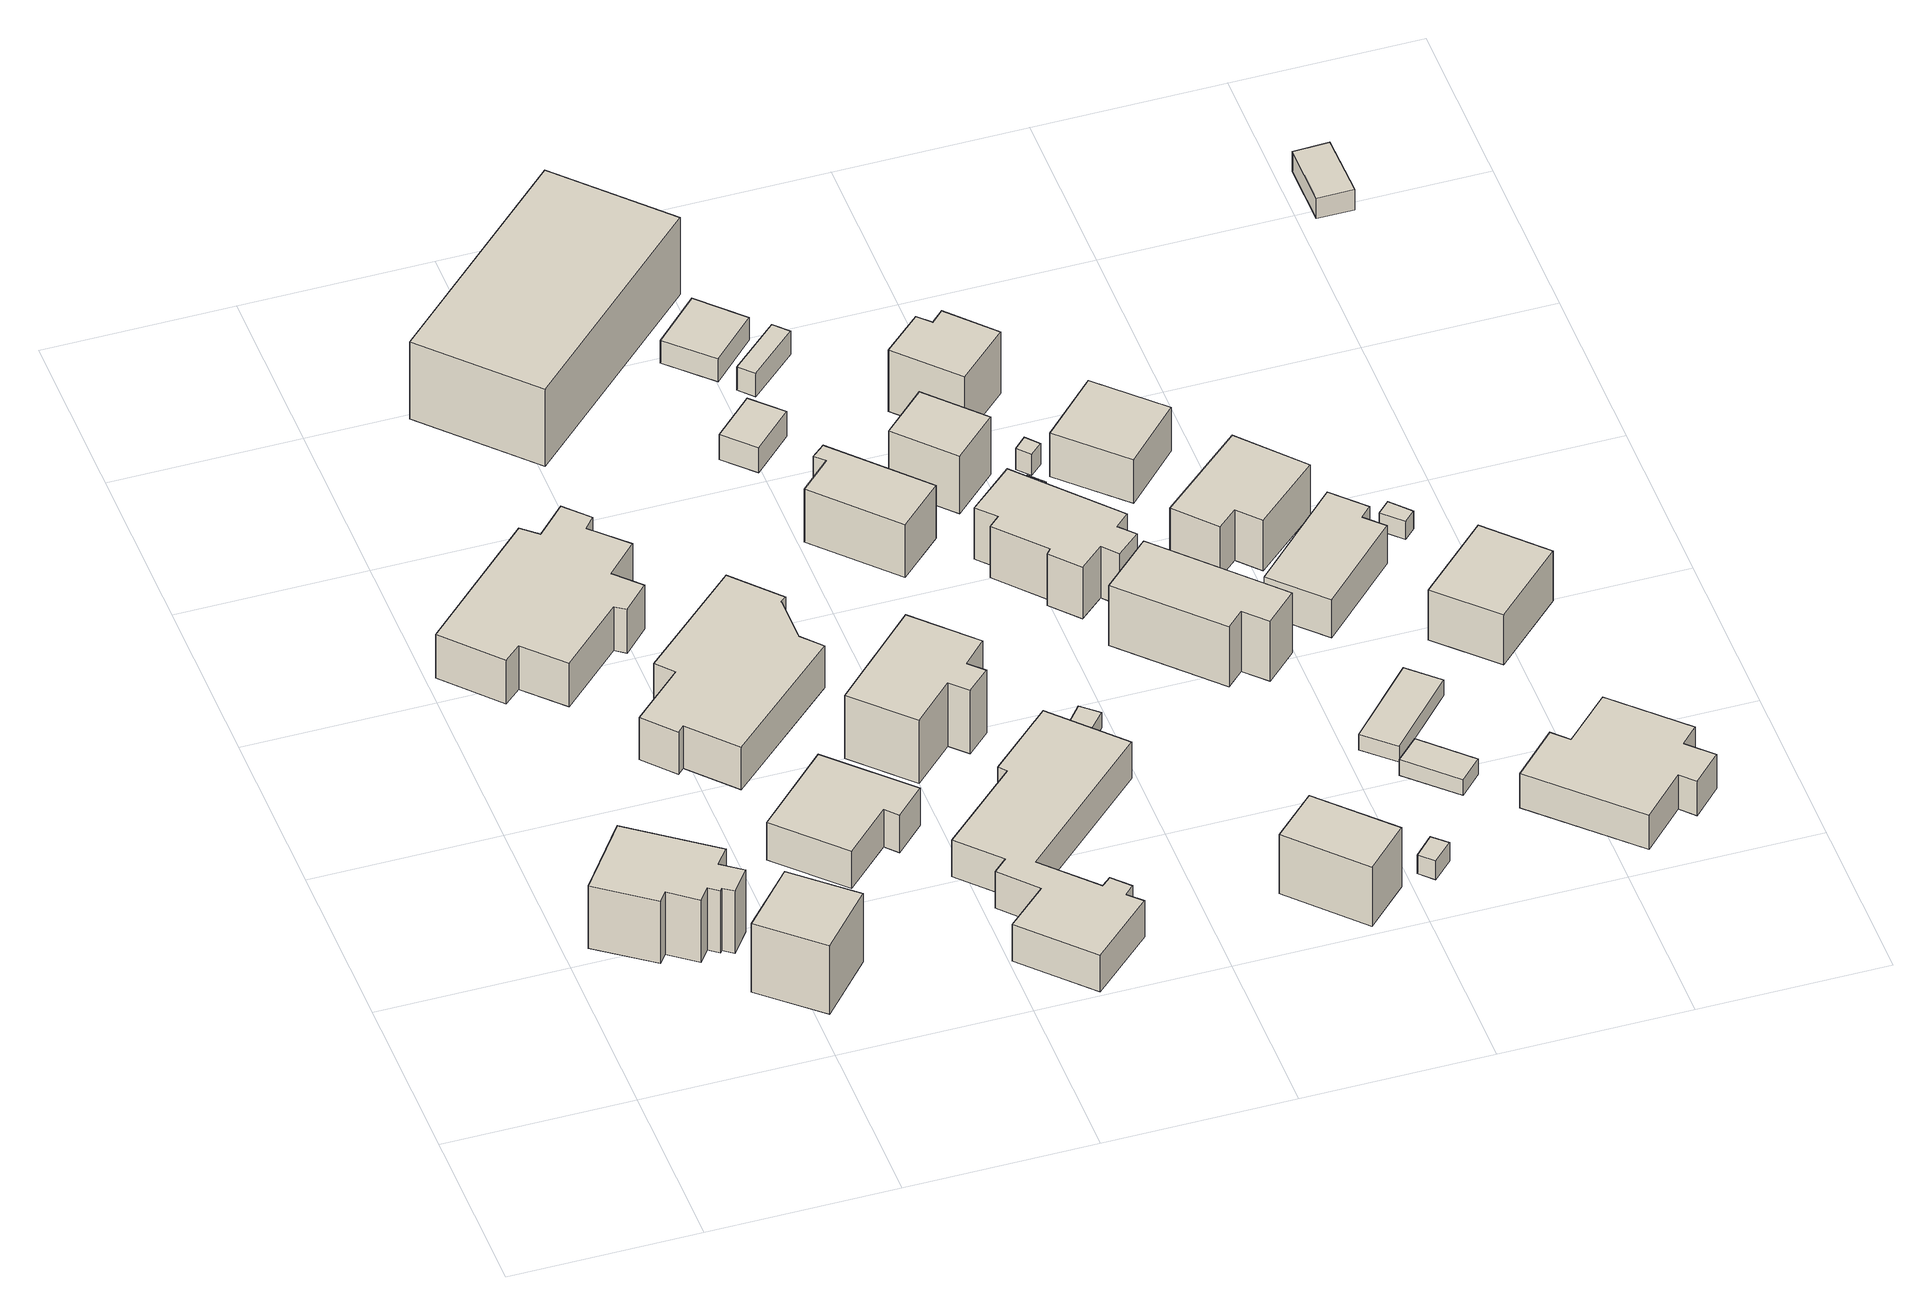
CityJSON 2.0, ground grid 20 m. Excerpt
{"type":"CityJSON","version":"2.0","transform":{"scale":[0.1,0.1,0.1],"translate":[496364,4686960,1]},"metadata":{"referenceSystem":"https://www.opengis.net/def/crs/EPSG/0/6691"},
"CityObjects":{
"building1":{"type":"Building","attributes":{"usage":"412","yearOfConstruction":1982,"measuredHeight":9.5,"storeysAboveGround":2,"storeysBelowGround":9999,"BuildingDetailAttribute.siteArea":-9999,"BuildingDetailAttribute.totalFloorArea":137,"BuildingDetailAttribute.buildingFootprintArea":92,"BuildingDetailAttribute.buildingRoofEdgeArea":103.5,"BuildingDetailAttribute.buildingStructureOrgType":"3","BuildingDetailAttribute.fireproofStructureType":"1001","BuildingDetailAttribute.urbanPlanType":"21","BuildingDetailAttribute.areaClassificationType":"22","BuildingDetailAttribute.districtsAndZonesType":"5","BuildingDetailAttribute.landUseType":"261","BuildingDetailAttribute.buildingCoverageRate":-9999,"BuildingDetailAttribute.floorAreaRate":-9999,"BuildingDetailAttribute.specifiedBuildingCoverageRate":60,"BuildingDetailAttribute.specifiedFloorAreaRate":200,"BuildingDetailAttribute.surveyYear":2018,"BuildingIDAttribute.prefecture":"01","BuildingIDAttribute.city":"01205","RealEstateIDAttribute.realEstateIDOfBuilding":"4302001167001-0000","RealEstateIDAttribute.numberOfRealEstateIDOfLand":1,"RealEstateIDAttribute.matchingScore":91},"geometry":[{"type":"Solid","lod":"1","boundaries":[[[[0,1,2,3,4,5,6,7,8,9,10,11]],[[10,12,13,11]],[[9,14,12,10]],[[8,15,14,9]],[[7,16,15,8]],[[6,17,16,7]],[[5,18,17,6]],[[4,19,18,5]],[[3,20,19,4]],[[2,21,20,3]],[[1,22,21,2]],[[0,23,22,1]],[[11,13,23,0]],[[12,14,15,16,17,18,19,20,21,22,23,13]]]]}]},
"building2":{"type":"Building","attributes":{"usage":"412","yearOfConstruction":1982,"measuredHeight":9.8,"storeysAboveGround":2,"storeysBelowGround":9999,"BuildingDetailAttribute.siteArea":-9999,"BuildingDetailAttribute.totalFloorArea":137,"BuildingDetailAttribute.buildingFootprintArea":92,"BuildingDetailAttribute.buildingRoofEdgeArea":82,"BuildingDetailAttribute.buildingStructureOrgType":"3","BuildingDetailAttribute.fireproofStructureType":"1001","BuildingDetailAttribute.urbanPlanType":"21","BuildingDetailAttribute.areaClassificationType":"22","BuildingDetailAttribute.districtsAndZonesType":"5","BuildingDetailAttribute.landUseType":"261","BuildingDetailAttribute.buildingCoverageRate":-9999,"BuildingDetailAttribute.floorAreaRate":-9999,"BuildingDetailAttribute.specifiedBuildingCoverageRate":60,"BuildingDetailAttribute.specifiedFloorAreaRate":200,"BuildingDetailAttribute.surveyYear":2018,"BuildingIDAttribute.prefecture":"01","BuildingIDAttribute.city":"01205","RealEstateIDAttribute.realEstateIDOfBuilding":"4302001166463-0000","RealEstateIDAttribute.numberOfRealEstateIDOfLand":1,"RealEstateIDAttribute.realEstateIDOfLand":"4302001165388-0000","RealEstateIDAttribute.matchingScore":91},"geometry":[{"type":"Solid","lod":"1","boundaries":[[[[24,25,26,27]],[[26,28,29,27]],[[25,30,28,26]],[[24,31,30,25]],[[27,29,31,24]],[[28,30,31,29]]]]}]},
"building3":{"type":"Building","attributes":{"usage":"411","yearOfConstruction":1949,"measuredHeight":9.2,"storeysAboveGround":1,"storeysBelowGround":9999,"BuildingDetailAttribute.siteArea":736,"BuildingDetailAttribute.totalFloorArea":99,"BuildingDetailAttribute.buildingFootprintArea":99,"BuildingDetailAttribute.buildingRoofEdgeArea":248.9,"BuildingDetailAttribute.buildingStructureOrgType":"1","BuildingDetailAttribute.fireproofStructureType":"1003","BuildingDetailAttribute.urbanPlanType":"21","BuildingDetailAttribute.areaClassificationType":"22","BuildingDetailAttribute.districtsAndZonesType":"5","BuildingDetailAttribute.landUseType":"261","BuildingDetailAttribute.buildingCoverageRate":13,"BuildingDetailAttribute.floorAreaRate":13,"BuildingDetailAttribute.specifiedBuildingCoverageRate":60,"BuildingDetailAttribute.specifiedFloorAreaRate":200,"BuildingDetailAttribute.surveyYear":2018,"TsunamiRiskAttribute.description":"1","TsunamiRiskAttribute.rank":"3","TsunamiRiskAttribute.depth":3.27,"BuildingIDAttribute.prefecture":"01","BuildingIDAttribute.city":"01205","RealEstateIDAttribute.realEstateIDOfBuilding":"4302000074110-0000","RealEstateIDAttribute.numberOfRealEstateIDOfLand":1,"RealEstateIDAttribute.realEstateIDOfLand":"4302000085540-0000","RealEstateIDAttribute.matchingScore":95},"geometry":[{"type":"Solid","lod":"1","boundaries":[[[[32,33,34,35,36,37,38,39,40,41,42,43,44,45]],[[44,46,47,45]],[[43,48,46,44]],[[42,49,48,43]],[[41,50,49,42]],[[40,51,50,41]],[[39,52,51,40]],[[38,53,52,39]],[[37,54,53,38]],[[36,55,54,37]],[[35,56,55,36]],[[34,57,56,35]],[[33,58,57,34]],[[32,59,58,33]],[[45,47,59,32]],[[46,48,49,50,51,52,53,54,55,56,57,58,59,47]]]]}]},
"building4":{"type":"Building","attributes":{"usage":"411","yearOfConstruction":2001,"measuredHeight":6.2,"storeysAboveGround":1,"storeysBelowGround":9999,"BuildingDetailAttribute.siteArea":409,"BuildingDetailAttribute.totalFloorArea":106,"BuildingDetailAttribute.buildingFootprintArea":106,"BuildingDetailAttribute.buildingRoofEdgeArea":108.8,"BuildingDetailAttribute.buildingStructureOrgType":"1","BuildingDetailAttribute.fireproofStructureType":"1003","BuildingDetailAttribute.urbanPlanType":"21","BuildingDetailAttribute.areaClassificationType":"22","BuildingDetailAttribute.districtsAndZonesType":"5","BuildingDetailAttribute.landUseType":"261","BuildingDetailAttribute.buildingCoverageRate":26,"BuildingDetailAttribute.floorAreaRate":26,"BuildingDetailAttribute.specifiedBuildingCoverageRate":60,"BuildingDetailAttribute.specifiedFloorAreaRate":200,"BuildingDetailAttribute.surveyYear":2018,"TsunamiRiskAttribute.description":"1","TsunamiRiskAttribute.rank":"3","TsunamiRiskAttribute.depth":3.15,"BuildingIDAttribute.prefecture":"01","BuildingIDAttribute.city":"01205","RealEstateIDAttribute.realEstateIDOfBuilding":"4302001127716-0000","RealEstateIDAttribute.numberOfRealEstateIDOfLand":1,"RealEstateIDAttribute.realEstateIDOfLand":"4302000085538-0000","RealEstateIDAttribute.matchingScore":92},"geometry":[{"type":"Solid","lod":"1","boundaries":[[[[60,61,62,63,64,65]],[[64,66,67,65]],[[63,68,66,64]],[[62,69,68,63]],[[61,70,69,62]],[[60,71,70,61]],[[65,67,71,60]],[[66,68,69,70,71,67]]]]}]},
"building5":{"type":"Building","attributes":{"usage":"411","yearOfConstruction":2001,"measuredHeight":8.3,"storeysAboveGround":2,"storeysBelowGround":9999,"BuildingDetailAttribute.siteArea":705,"BuildingDetailAttribute.totalFloorArea":242,"BuildingDetailAttribute.buildingFootprintArea":253,"BuildingDetailAttribute.buildingRoofEdgeArea":240.8,"BuildingDetailAttribute.buildingStructureOrgType":"1","BuildingDetailAttribute.fireproofStructureType":"1003","BuildingDetailAttribute.urbanPlanType":"21","BuildingDetailAttribute.areaClassificationType":"22","BuildingDetailAttribute.districtsAndZonesType":"5","BuildingDetailAttribute.landUseType":"261","BuildingDetailAttribute.buildingCoverageRate":36,"BuildingDetailAttribute.floorAreaRate":34,"BuildingDetailAttribute.specifiedBuildingCoverageRate":60,"BuildingDetailAttribute.specifiedFloorAreaRate":200,"BuildingDetailAttribute.surveyYear":2018,"TsunamiRiskAttribute.description":"1","TsunamiRiskAttribute.rank":"3","TsunamiRiskAttribute.depth":3.27,"BuildingIDAttribute.prefecture":"01","BuildingIDAttribute.city":"01205","RealEstateIDAttribute.realEstateIDOfBuilding":"4302001125189-0000","RealEstateIDAttribute.numberOfRealEstateIDOfLand":1,"RealEstateIDAttribute.realEstateIDOfLand":"4302000085539-0000","RealEstateIDAttribute.matchingScore":97},"geometry":[{"type":"Solid","lod":"1","boundaries":[[[[72,73,74,75,76,77,78,79,80,81,82]],[[81,83,84,82]],[[80,85,83,81]],[[79,86,85,80]],[[78,87,86,79]],[[77,88,87,78]],[[76,89,88,77]],[[75,90,89,76]],[[74,91,90,75]],[[73,92,91,74]],[[72,93,92,73]],[[82,84,93,72]],[[83,85,86,87,88,89,90,91,92,93,84]]]]}]},
"building6":{"type":"Building","attributes":{"usage":"411","yearOfConstruction":2001,"measuredHeight":9.9,"storeysAboveGround":2,"storeysBelowGround":9999,"BuildingDetailAttribute.siteArea":298,"BuildingDetailAttribute.totalFloorArea":170,"BuildingDetailAttribute.buildingFootprintArea":99,"BuildingDetailAttribute.buildingRoofEdgeArea":113.1,"BuildingDetailAttribute.buildingStructureOrgType":"1","BuildingDetailAttribute.fireproofStructureType":"1003","BuildingDetailAttribute.urbanPlanType":"21","BuildingDetailAttribute.areaClassificationType":"22","BuildingDetailAttribute.districtsAndZonesType":"5","BuildingDetailAttribute.landUseType":"261","BuildingDetailAttribute.buildingCoverageRate":33,"BuildingDetailAttribute.floorAreaRate":57,"BuildingDetailAttribute.specifiedBuildingCoverageRate":60,"BuildingDetailAttribute.specifiedFloorAreaRate":200,"BuildingDetailAttribute.surveyYear":2018,"TsunamiRiskAttribute.description":"1","TsunamiRiskAttribute.rank":"3","TsunamiRiskAttribute.depth":3.32,"BuildingIDAttribute.prefecture":"01","BuildingIDAttribute.city":"01205","RealEstateIDAttribute.realEstateIDOfBuilding":"4302001127656-0000","RealEstateIDAttribute.numberOfRealEstateIDOfLand":1,"RealEstateIDAttribute.realEstateIDOfLand":"4302001126693-0000","RealEstateIDAttribute.matchingScore":97},"geometry":[{"type":"Solid","lod":"1","boundaries":[[[[94,95,96,97,98,99,100,101]],[[100,102,103,101]],[[99,104,102,100]],[[98,105,104,99]],[[97,106,105,98]],[[96,107,106,97]],[[95,108,107,96]],[[94,109,108,95]],[[101,103,109,94]],[[102,104,105,106,107,108,109,103]]]]}]},
"building7":{"type":"Building","attributes":{"usage":"411","yearOfConstruction":1992,"measuredHeight":7.7,"storeysAboveGround":1,"storeysBelowGround":9999,"BuildingDetailAttribute.siteArea":802,"BuildingDetailAttribute.totalFloorArea":266,"BuildingDetailAttribute.buildingFootprintArea":221,"BuildingDetailAttribute.buildingRoofEdgeArea":285.2,"BuildingDetailAttribute.buildingStructureOrgType":"1","BuildingDetailAttribute.fireproofStructureType":"1003","BuildingDetailAttribute.urbanPlanType":"21","BuildingDetailAttribute.areaClassificationType":"22","BuildingDetailAttribute.districtsAndZonesType":"5","BuildingDetailAttribute.landUseType":"261","BuildingDetailAttribute.buildingCoverageRate":28,"BuildingDetailAttribute.floorAreaRate":33,"BuildingDetailAttribute.specifiedBuildingCoverageRate":60,"BuildingDetailAttribute.specifiedFloorAreaRate":200,"BuildingDetailAttribute.surveyYear":2018,"TsunamiRiskAttribute.description":"1","TsunamiRiskAttribute.rank":"3","TsunamiRiskAttribute.depth":3.55,"BuildingIDAttribute.prefecture":"01","BuildingIDAttribute.city":"01205","RealEstateIDAttribute.realEstateIDOfBuilding":"4302000074073-0000","RealEstateIDAttribute.numberOfRealEstateIDOfLand":1,"RealEstateIDAttribute.realEstateIDOfLand":"4302000085508-0000","RealEstateIDAttribute.matchingScore":95},"geometry":[{"type":"Solid","lod":"1","boundaries":[[[[110,111,112,113,114,115,116,117,118,119,120,121,122,123,124,125]],[[124,126,127,125]],[[123,128,126,124]],[[122,129,128,123]],[[121,130,129,122]],[[120,131,130,121]],[[119,132,131,120]],[[118,133,132,119]],[[117,134,133,118]],[[116,135,134,117]],[[115,136,135,116]],[[114,137,136,115]],[[113,138,137,114]],[[112,139,138,113]],[[111,140,139,112]],[[110,141,140,111]],[[125,127,141,110]],[[126,128,129,130,131,132,133,134,135,136,137,138,139,140,141,127]]]]}]},
"building8":{"type":"Building","attributes":{"usage":"431","yearOfConstruction":1976,"measuredHeight":10.8,"storeysAboveGround":1,"storeysBelowGround":9999,"BuildingDetailAttribute.siteArea":595,"BuildingDetailAttribute.totalFloorArea":509,"BuildingDetailAttribute.buildingFootprintArea":509,"BuildingDetailAttribute.buildingRoofEdgeArea":406.1,"BuildingDetailAttribute.buildingStructureOrgType":"2","BuildingDetailAttribute.fireproofStructureType":"1002","BuildingDetailAttribute.urbanPlanType":"21","BuildingDetailAttribute.areaClassificationType":"22","BuildingDetailAttribute.districtsAndZonesType":"5","BuildingDetailAttribute.landUseType":"261","BuildingDetailAttribute.buildingCoverageRate":86,"BuildingDetailAttribute.floorAreaRate":86,"BuildingDetailAttribute.specifiedBuildingCoverageRate":60,"BuildingDetailAttribute.specifiedFloorAreaRate":200,"BuildingDetailAttribute.surveyYear":2018,"TsunamiRiskAttribute.description":"1","TsunamiRiskAttribute.rank":"3","TsunamiRiskAttribute.depth":3.26,"BuildingIDAttribute.prefecture":"01","BuildingIDAttribute.city":"01205","RealEstateIDAttribute.realEstateIDOfBuilding":"4302000074108-0000","RealEstateIDAttribute.numberOfRealEstateIDOfLand":1,"RealEstateIDAttribute.realEstateIDOfLand":"4302000085537-0000","RealEstateIDAttribute.matchingScore":86},"geometry":[{"type":"Solid","lod":"1","boundaries":[[[[142,143,144,145]],[[144,146,147,145]],[[143,148,146,144]],[[142,149,148,143]],[[145,147,149,142]],[[146,148,149,147]]]]}]},
"building9":{"type":"Building","attributes":{"usage":"461","yearOfConstruction":"0001","measuredHeight":3.3,"storeysAboveGround":9999,"storeysBelowGround":9999,"BuildingDetailAttribute.siteArea":-9999,"BuildingDetailAttribute.totalFloorArea":-9999,"BuildingDetailAttribute.buildingFootprintArea":-9999,"BuildingDetailAttribute.buildingRoofEdgeArea":-9999,"BuildingDetailAttribute.buildingStructureOrgType":"9","BuildingDetailAttribute.fireproofStructureType":"1011","BuildingDetailAttribute.urbanPlanType":"21","BuildingDetailAttribute.areaClassificationType":"22","BuildingDetailAttribute.districtsAndZonesType":"99","BuildingDetailAttribute.landUseType":"231","BuildingDetailAttribute.buildingCoverageRate":-9999,"BuildingDetailAttribute.floorAreaRate":-9999,"BuildingDetailAttribute.specifiedBuildingCoverageRate":-9999,"BuildingDetailAttribute.specifiedFloorAreaRate":-9999,"BuildingDetailAttribute.surveyYear":2018,"TsunamiRiskAttribute.description":"1","TsunamiRiskAttribute.rank":"3","TsunamiRiskAttribute.depth":3.55,"BuildingIDAttribute.prefecture":"01","BuildingIDAttribute.city":"01205"},"geometry":[{"type":"Solid","lod":"1","boundaries":[[[[150,151,152,153]],[[152,154,155,153]],[[151,156,154,152]],[[150,157,156,151]],[[153,155,157,150]],[[154,156,157,155]]]]}]},
"building10":{"type":"Building","attributes":{"usage":"461","yearOfConstruction":"0001","measuredHeight":-9999,"storeysAboveGround":9999,"storeysBelowGround":9999,"BuildingDetailAttribute.siteArea":-9999,"BuildingDetailAttribute.totalFloorArea":-9999,"BuildingDetailAttribute.buildingFootprintArea":-9999,"BuildingDetailAttribute.buildingRoofEdgeArea":-9999,"BuildingDetailAttribute.buildingStructureOrgType":"9","BuildingDetailAttribute.fireproofStructureType":"1011","BuildingDetailAttribute.urbanPlanType":"21","BuildingDetailAttribute.areaClassificationType":"22","BuildingDetailAttribute.districtsAndZonesType":"99","BuildingDetailAttribute.landUseType":"231","BuildingDetailAttribute.buildingCoverageRate":-9999,"BuildingDetailAttribute.floorAreaRate":-9999,"BuildingDetailAttribute.specifiedBuildingCoverageRate":-9999,"BuildingDetailAttribute.specifiedFloorAreaRate":-9999,"BuildingDetailAttribute.surveyYear":2018,"TsunamiRiskAttribute.description":"1","TsunamiRiskAttribute.rank":"3","TsunamiRiskAttribute.depth":3.61,"BuildingIDAttribute.prefecture":"01","BuildingIDAttribute.city":"01205"},"geometry":[{"type":"Solid","lod":"1","boundaries":[[[[158,159,160,161]],[[160,162,163,161]],[[159,164,162,160]],[[158,165,164,159]],[[161,163,165,158]],[[162,164,165,163]]]]}]},
"building11":{"type":"Building","attributes":{"usage":"411","yearOfConstruction":2014,"measuredHeight":7.7,"storeysAboveGround":2,"storeysBelowGround":9999,"BuildingDetailAttribute.siteArea":198,"BuildingDetailAttribute.totalFloorArea":124,"BuildingDetailAttribute.buildingFootprintArea":75,"BuildingDetailAttribute.buildingRoofEdgeArea":74.7,"BuildingDetailAttribute.buildingStructureOrgType":"1","BuildingDetailAttribute.fireproofStructureType":"1003","BuildingDetailAttribute.urbanPlanType":"21","BuildingDetailAttribute.areaClassificationType":"22","BuildingDetailAttribute.districtsAndZonesType":"5","BuildingDetailAttribute.landUseType":"261","BuildingDetailAttribute.buildingCoverageRate":38,"BuildingDetailAttribute.floorAreaRate":63,"BuildingDetailAttribute.specifiedBuildingCoverageRate":60,"BuildingDetailAttribute.specifiedFloorAreaRate":200,"BuildingDetailAttribute.surveyYear":2018,"TsunamiRiskAttribute.description":"1","TsunamiRiskAttribute.rank":"3","TsunamiRiskAttribute.depth":3.63,"BuildingIDAttribute.prefecture":"01","BuildingIDAttribute.city":"01205","RealEstateIDAttribute.realEstateIDOfBuilding":"4302000074056-0000","RealEstateIDAttribute.numberOfRealEstateIDOfLand":102,"RealEstateIDAttribute.realEstateIDOfLand":"4302000085498-0000","RealEstateIDAttribute.matchingScore":97},"geometry":[{"type":"Solid","lod":"1","boundaries":[[[[166,167,168,169,170,171]],[[170,172,173,171]],[[169,174,172,170]],[[168,175,174,169]],[[167,176,175,168]],[[166,177,176,167]],[[171,173,177,166]],[[172,174,175,176,177,173]]]]}]},
"building12":{"type":"Building","attributes":{"usage":"461","yearOfConstruction":"0001","measuredHeight":2.6,"storeysAboveGround":9999,"storeysBelowGround":9999,"BuildingDetailAttribute.siteArea":-9999,"BuildingDetailAttribute.totalFloorArea":-9999,"BuildingDetailAttribute.buildingFootprintArea":-9999,"BuildingDetailAttribute.buildingRoofEdgeArea":-9999,"BuildingDetailAttribute.buildingStructureOrgType":"9","BuildingDetailAttribute.fireproofStructureType":"1011","BuildingDetailAttribute.urbanPlanType":"21","BuildingDetailAttribute.areaClassificationType":"22","BuildingDetailAttribute.districtsAndZonesType":"99","BuildingDetailAttribute.landUseType":"231","BuildingDetailAttribute.buildingCoverageRate":-9999,"BuildingDetailAttribute.floorAreaRate":-9999,"BuildingDetailAttribute.specifiedBuildingCoverageRate":-9999,"BuildingDetailAttribute.specifiedFloorAreaRate":-9999,"BuildingDetailAttribute.surveyYear":2018,"TsunamiRiskAttribute.description":"1","TsunamiRiskAttribute.rank":"3","TsunamiRiskAttribute.depth":3.64,"BuildingIDAttribute.prefecture":"01","BuildingIDAttribute.city":"01205"},"geometry":[{"type":"Solid","lod":"1","boundaries":[[[[178,179,180,181]],[[180,182,183,181]],[[179,184,182,180]],[[178,185,184,179]],[[181,183,185,178]],[[182,184,185,183]]]]}]},
"building13":{"type":"Building","attributes":{"usage":"461","yearOfConstruction":"0001","measuredHeight":3.1,"storeysAboveGround":9999,"storeysBelowGround":9999,"BuildingDetailAttribute.siteArea":-9999,"BuildingDetailAttribute.totalFloorArea":-9999,"BuildingDetailAttribute.buildingFootprintArea":-9999,"BuildingDetailAttribute.buildingRoofEdgeArea":-9999,"BuildingDetailAttribute.buildingStructureOrgType":"9","BuildingDetailAttribute.fireproofStructureType":"1011","BuildingDetailAttribute.urbanPlanType":"21","BuildingDetailAttribute.areaClassificationType":"22","BuildingDetailAttribute.districtsAndZonesType":"99","BuildingDetailAttribute.landUseType":"231","BuildingDetailAttribute.buildingCoverageRate":-9999,"BuildingDetailAttribute.floorAreaRate":-9999,"BuildingDetailAttribute.specifiedBuildingCoverageRate":-9999,"BuildingDetailAttribute.specifiedFloorAreaRate":-9999,"BuildingDetailAttribute.surveyYear":2018,"TsunamiRiskAttribute.description":"1","TsunamiRiskAttribute.rank":"3","TsunamiRiskAttribute.depth":3.78,"BuildingIDAttribute.prefecture":"01","BuildingIDAttribute.city":"01205"},"geometry":[{"type":"Solid","lod":"1","boundaries":[[[[186,187,188,189]],[[188,190,191,189]],[[187,192,190,188]],[[186,193,192,187]],[[189,191,193,186]],[[190,192,193,191]]]]}]},
"building14":{"type":"Building","attributes":{"usage":"461","yearOfConstruction":"0001","measuredHeight":3.1,"storeysAboveGround":9999,"storeysBelowGround":9999,"BuildingDetailAttribute.siteArea":-9999,"BuildingDetailAttribute.totalFloorArea":-9999,"BuildingDetailAttribute.buildingFootprintArea":-9999,"BuildingDetailAttribute.buildingRoofEdgeArea":-9999,"BuildingDetailAttribute.buildingStructureOrgType":"9","BuildingDetailAttribute.fireproofStructureType":"1011","BuildingDetailAttribute.urbanPlanType":"21","BuildingDetailAttribute.areaClassificationType":"22","BuildingDetailAttribute.districtsAndZonesType":"99","BuildingDetailAttribute.landUseType":"231","BuildingDetailAttribute.buildingCoverageRate":-9999,"BuildingDetailAttribute.floorAreaRate":-9999,"BuildingDetailAttribute.specifiedBuildingCoverageRate":-9999,"BuildingDetailAttribute.specifiedFloorAreaRate":-9999,"BuildingDetailAttribute.surveyYear":2018,"TsunamiRiskAttribute.description":"1","TsunamiRiskAttribute.rank":"3","TsunamiRiskAttribute.depth":3.64,"BuildingIDAttribute.prefecture":"01","BuildingIDAttribute.city":"01205"},"geometry":[{"type":"Solid","lod":"1","boundaries":[[[[194,195,196,197]],[[196,198,199,197]],[[195,200,198,196]],[[194,201,200,195]],[[197,199,201,194]],[[198,200,201,199]]]]}]},
"building15":{"type":"Building","attributes":{"usage":"461","yearOfConstruction":"0001","measuredHeight":7.9,"storeysAboveGround":9999,"storeysBelowGround":9999,"BuildingDetailAttribute.siteArea":-9999,"BuildingDetailAttribute.totalFloorArea":-9999,"BuildingDetailAttribute.buildingFootprintArea":-9999,"BuildingDetailAttribute.buildingRoofEdgeArea":-9999,"BuildingDetailAttribute.buildingStructureOrgType":"9","BuildingDetailAttribute.fireproofStructureType":"1011","BuildingDetailAttribute.urbanPlanType":"21","BuildingDetailAttribute.areaClassificationType":"22","BuildingDetailAttribute.districtsAndZonesType":"99","BuildingDetailAttribute.landUseType":"231","BuildingDetailAttribute.buildingCoverageRate":-9999,"BuildingDetailAttribute.floorAreaRate":-9999,"BuildingDetailAttribute.specifiedBuildingCoverageRate":-9999,"BuildingDetailAttribute.specifiedFloorAreaRate":-9999,"BuildingDetailAttribute.surveyYear":2018,"TsunamiRiskAttribute.description":"1","TsunamiRiskAttribute.rank":"3","TsunamiRiskAttribute.depth":3.75,"BuildingIDAttribute.prefecture":"01","BuildingIDAttribute.city":"01205"},"geometry":[{"type":"Solid","lod":"1","boundaries":[[[[202,203,204,205]],[[204,206,207,205]],[[203,208,206,204]],[[202,209,208,203]],[[205,207,209,202]],[[206,208,209,207]]]]}]},
"building16":{"type":"Building","attributes":{"usage":"461","yearOfConstruction":"0001","measuredHeight":8.3,"storeysAboveGround":9999,"storeysBelowGround":9999,"BuildingDetailAttribute.siteArea":-9999,"BuildingDetailAttribute.totalFloorArea":-9999,"BuildingDetailAttribute.buildingFootprintArea":-9999,"BuildingDetailAttribute.buildingRoofEdgeArea":-9999,"BuildingDetailAttribute.buildingStructureOrgType":"9","BuildingDetailAttribute.fireproofStructureType":"1011","BuildingDetailAttribute.urbanPlanType":"21","BuildingDetailAttribute.areaClassificationType":"22","BuildingDetailAttribute.districtsAndZonesType":"99","BuildingDetailAttribute.landUseType":"231","BuildingDetailAttribute.buildingCoverageRate":-9999,"BuildingDetailAttribute.floorAreaRate":-9999,"BuildingDetailAttribute.specifiedBuildingCoverageRate":-9999,"BuildingDetailAttribute.specifiedFloorAreaRate":-9999,"BuildingDetailAttribute.surveyYear":2018,"TsunamiRiskAttribute.description":"1","TsunamiRiskAttribute.rank":"3","TsunamiRiskAttribute.depth":3.8,"BuildingIDAttribute.prefecture":"01","BuildingIDAttribute.city":"01205","RealEstateIDAttribute.realEstateIDOfBuilding":"4302001157897-0000","RealEstateIDAttribute.numberOfRealEstateIDOfLand":1,"RealEstateIDAttribute.realEstateIDOfLand":"4302001156295-0000","RealEstateIDAttribute.matchingScore":91},"geometry":[{"type":"Solid","lod":"1","boundaries":[[[[210,211,212,213]],[[212,214,215,213]],[[211,216,214,212]],[[210,217,216,211]],[[213,215,217,210]],[[214,216,217,215]]]]}]},
"building17":{"type":"Building","attributes":{"usage":"411","yearOfConstruction":1994,"measuredHeight":7.1,"storeysAboveGround":2,"storeysBelowGround":9999,"BuildingDetailAttribute.siteArea":283,"BuildingDetailAttribute.totalFloorArea":141,"BuildingDetailAttribute.buildingFootprintArea":96,"BuildingDetailAttribute.buildingRoofEdgeArea":112.3,"BuildingDetailAttribute.buildingStructureOrgType":"1","BuildingDetailAttribute.fireproofStructureType":"1003","BuildingDetailAttribute.urbanPlanType":"21","BuildingDetailAttribute.areaClassificationType":"22","BuildingDetailAttribute.districtsAndZonesType":"5","BuildingDetailAttribute.landUseType":"261","BuildingDetailAttribute.buildingCoverageRate":34,"BuildingDetailAttribute.floorAreaRate":50,"BuildingDetailAttribute.specifiedBuildingCoverageRate":60,"BuildingDetailAttribute.specifiedFloorAreaRate":200,"BuildingDetailAttribute.surveyYear":2018,"TsunamiRiskAttribute.description":"1","TsunamiRiskAttribute.rank":"3","TsunamiRiskAttribute.depth":3.5,"BuildingIDAttribute.prefecture":"01","BuildingIDAttribute.city":"01205","RealEstateIDAttribute.realEstateIDOfBuilding":"4302001100537-0000","RealEstateIDAttribute.numberOfRealEstateIDOfLand":1,"RealEstateIDAttribute.realEstateIDOfLand":"4302000164935-0000","RealEstateIDAttribute.matchingScore":95},"geometry":[{"type":"Solid","lod":"1","boundaries":[[[[218,219,220,221,222,223,224,225,226,227,228,229]],[[228,230,231,229]],[[227,232,230,228]],[[226,233,232,227]],[[225,234,233,226]],[[224,235,234,225]],[[223,236,235,224]],[[222,237,236,223]],[[221,238,237,222]],[[220,239,238,221]],[[219,240,239,220]],[[218,241,240,219]],[[229,231,241,218]],[[230,232,233,234,235,236,237,238,239,240,241,231]]]]}]},
"building18":{"type":"Building","attributes":{"usage":"461","yearOfConstruction":"0001","measuredHeight":-9999,"storeysAboveGround":9999,"storeysBelowGround":9999,"BuildingDetailAttribute.siteArea":-9999,"BuildingDetailAttribute.totalFloorArea":-9999,"BuildingDetailAttribute.buildingFootprintArea":-9999,"BuildingDetailAttribute.buildingRoofEdgeArea":-9999,"BuildingDetailAttribute.buildingStructureOrgType":"9","BuildingDetailAttribute.fireproofStructureType":"1011","BuildingDetailAttribute.urbanPlanType":"21","BuildingDetailAttribute.areaClassificationType":"22","BuildingDetailAttribute.districtsAndZonesType":"99","BuildingDetailAttribute.landUseType":"231","BuildingDetailAttribute.buildingCoverageRate":-9999,"BuildingDetailAttribute.floorAreaRate":-9999,"BuildingDetailAttribute.specifiedBuildingCoverageRate":-9999,"BuildingDetailAttribute.specifiedFloorAreaRate":-9999,"BuildingDetailAttribute.surveyYear":2018,"TsunamiRiskAttribute.description":"1","TsunamiRiskAttribute.rank":"3","TsunamiRiskAttribute.depth":3.5,"BuildingIDAttribute.prefecture":"01","BuildingIDAttribute.city":"01205"},"geometry":[{"type":"Solid","lod":"1","boundaries":[[[[242,243,244,245]],[[244,246,247,245]],[[243,248,246,244]],[[242,249,248,243]],[[245,247,249,242]],[[246,248,249,247]]]]}]},
"building19":{"type":"Building","attributes":{"usage":"461","yearOfConstruction":"0001","measuredHeight":2.6,"storeysAboveGround":9999,"storeysBelowGround":9999,"BuildingDetailAttribute.siteArea":-9999,"BuildingDetailAttribute.totalFloorArea":-9999,"BuildingDetailAttribute.buildingFootprintArea":-9999,"BuildingDetailAttribute.buildingRoofEdgeArea":-9999,"BuildingDetailAttribute.buildingStructureOrgType":"9","BuildingDetailAttribute.fireproofStructureType":"1011","BuildingDetailAttribute.urbanPlanType":"21","BuildingDetailAttribute.areaClassificationType":"22","BuildingDetailAttribute.districtsAndZonesType":"99","BuildingDetailAttribute.landUseType":"231","BuildingDetailAttribute.buildingCoverageRate":-9999,"BuildingDetailAttribute.floorAreaRate":-9999,"BuildingDetailAttribute.specifiedBuildingCoverageRate":-9999,"BuildingDetailAttribute.specifiedFloorAreaRate":-9999,"BuildingDetailAttribute.surveyYear":2018,"TsunamiRiskAttribute.description":"1","TsunamiRiskAttribute.rank":"3","TsunamiRiskAttribute.depth":3.7,"BuildingIDAttribute.prefecture":"01","BuildingIDAttribute.city":"01205"},"geometry":[{"type":"Solid","lod":"1","boundaries":[[[[250,251,252,253]],[[252,254,255,253]],[[251,256,254,252]],[[250,257,256,251]],[[253,255,257,250]],[[254,256,257,255]]]]}]},
"building20":{"type":"Building","attributes":{"usage":"411","yearOfConstruction":1994,"measuredHeight":8.4,"storeysAboveGround":2,"storeysBelowGround":9999,"BuildingDetailAttribute.siteArea":278,"BuildingDetailAttribute.totalFloorArea":163,"BuildingDetailAttribute.buildingFootprintArea":74,"BuildingDetailAttribute.buildingRoofEdgeArea":107,"BuildingDetailAttribute.buildingStructureOrgType":"1","BuildingDetailAttribute.fireproofStructureType":"1003","BuildingDetailAttribute.urbanPlanType":"21","BuildingDetailAttribute.areaClassificationType":"22","BuildingDetailAttribute.districtsAndZonesType":"5","BuildingDetailAttribute.landUseType":"261","BuildingDetailAttribute.buildingCoverageRate":27,"BuildingDetailAttribute.floorAreaRate":59,"BuildingDetailAttribute.specifiedBuildingCoverageRate":60,"BuildingDetailAttribute.specifiedFloorAreaRate":200,"BuildingDetailAttribute.surveyYear":2018,"TsunamiRiskAttribute.description":"1","TsunamiRiskAttribute.rank":"3","TsunamiRiskAttribute.depth":3.49,"BuildingIDAttribute.prefecture":"01","BuildingIDAttribute.city":"01205","RealEstateIDAttribute.realEstateIDOfBuilding":"4302001102283-0000","RealEstateIDAttribute.numberOfRealEstateIDOfLand":2,"RealEstateIDAttribute.realEstateIDOfLand":"4302000085576-0000","RealEstateIDAttribute.matchingScore":96},"geometry":[{"type":"Solid","lod":"1","boundaries":[[[[258,259,260,261,262,263]],[[262,264,265,263]],[[261,266,264,262]],[[260,267,266,261]],[[259,268,267,260]],[[258,269,268,259]],[[263,265,269,258]],[[264,266,267,268,269,265]]]]}]},
"building21":{"type":"Building","attributes":{"usage":"411","yearOfConstruction":2014,"measuredHeight":8.7,"storeysAboveGround":2,"storeysBelowGround":9999,"BuildingDetailAttribute.siteArea":198,"BuildingDetailAttribute.totalFloorArea":101,"BuildingDetailAttribute.buildingFootprintArea":60,"BuildingDetailAttribute.buildingRoofEdgeArea":58.2,"BuildingDetailAttribute.buildingStructureOrgType":"1","BuildingDetailAttribute.fireproofStructureType":"1003","BuildingDetailAttribute.urbanPlanType":"21","BuildingDetailAttribute.areaClassificationType":"22","BuildingDetailAttribute.districtsAndZonesType":"5","BuildingDetailAttribute.landUseType":"261","BuildingDetailAttribute.buildingCoverageRate":30,"BuildingDetailAttribute.floorAreaRate":51,"BuildingDetailAttribute.specifiedBuildingCoverageRate":60,"BuildingDetailAttribute.specifiedFloorAreaRate":200,"BuildingDetailAttribute.surveyYear":2018,"TsunamiRiskAttribute.description":"1","TsunamiRiskAttribute.rank":"3","TsunamiRiskAttribute.depth":3.84,"BuildingIDAttribute.prefecture":"01","BuildingIDAttribute.city":"01205"},"geometry":[{"type":"Solid","lod":"1","boundaries":[[[[270,271,272,273,274,275]],[[274,276,277,275]],[[273,278,276,274]],[[272,279,278,273]],[[271,280,279,272]],[[270,281,280,271]],[[275,277,281,270]],[[276,278,279,280,281,277]]]]}]},
"building22":{"type":"Building","attributes":{"usage":"461","yearOfConstruction":"0001","measuredHeight":3,"storeysAboveGround":9999,"storeysBelowGround":9999,"BuildingDetailAttribute.siteArea":-9999,"BuildingDetailAttribute.totalFloorArea":-9999,"BuildingDetailAttribute.buildingFootprintArea":-9999,"BuildingDetailAttribute.buildingRoofEdgeArea":-9999,"BuildingDetailAttribute.buildingStructureOrgType":"9","BuildingDetailAttribute.fireproofStructureType":"1011","BuildingDetailAttribute.urbanPlanType":"21","BuildingDetailAttribute.areaClassificationType":"22","BuildingDetailAttribute.districtsAndZonesType":"99","BuildingDetailAttribute.landUseType":"231","BuildingDetailAttribute.buildingCoverageRate":-9999,"BuildingDetailAttribute.floorAreaRate":-9999,"BuildingDetailAttribute.specifiedBuildingCoverageRate":-9999,"BuildingDetailAttribute.specifiedFloorAreaRate":-9999,"BuildingDetailAttribute.surveyYear":2018,"TsunamiRiskAttribute.description":"1","TsunamiRiskAttribute.rank":"3","TsunamiRiskAttribute.depth":3.8,"BuildingIDAttribute.prefecture":"01","BuildingIDAttribute.city":"01205"},"geometry":[{"type":"Solid","lod":"1","boundaries":[[[[282,283,284,285]],[[284,286,287,285]],[[283,288,286,284]],[[282,289,288,283]],[[285,287,289,282]],[[286,288,289,287]]]]}]},
"building23":{"type":"Building","attributes":{"usage":"461","yearOfConstruction":"0001","measuredHeight":-9999,"storeysAboveGround":9999,"storeysBelowGround":9999,"BuildingDetailAttribute.siteArea":-9999,"BuildingDetailAttribute.totalFloorArea":-9999,"BuildingDetailAttribute.buildingFootprintArea":-9999,"BuildingDetailAttribute.buildingRoofEdgeArea":-9999,"BuildingDetailAttribute.buildingStructureOrgType":"9","BuildingDetailAttribute.fireproofStructureType":"1011","BuildingDetailAttribute.urbanPlanType":"21","BuildingDetailAttribute.areaClassificationType":"22","BuildingDetailAttribute.districtsAndZonesType":"99","BuildingDetailAttribute.landUseType":"231","BuildingDetailAttribute.buildingCoverageRate":-9999,"BuildingDetailAttribute.floorAreaRate":-9999,"BuildingDetailAttribute.specifiedBuildingCoverageRate":-9999,"BuildingDetailAttribute.specifiedFloorAreaRate":-9999,"BuildingDetailAttribute.surveyYear":2018,"TsunamiRiskAttribute.description":"1","TsunamiRiskAttribute.rank":"3","TsunamiRiskAttribute.depth":3.5,"BuildingIDAttribute.prefecture":"01","BuildingIDAttribute.city":"01205"},"geometry":[{"type":"Solid","lod":"1","boundaries":[[[[290,291,292,293]],[[292,294,295,293]],[[291,296,294,292]],[[290,297,296,291]],[[293,295,297,290]],[[294,296,297,295]]]]}]},
"building24":{"type":"Building","attributes":{"usage":"411","yearOfConstruction":1994,"measuredHeight":9.9,"storeysAboveGround":2,"storeysBelowGround":9999,"BuildingDetailAttribute.siteArea":283,"BuildingDetailAttribute.totalFloorArea":113,"BuildingDetailAttribute.buildingFootprintArea":74,"BuildingDetailAttribute.buildingRoofEdgeArea":74.4,"BuildingDetailAttribute.buildingStructureOrgType":"1","BuildingDetailAttribute.fireproofStructureType":"1003","BuildingDetailAttribute.urbanPlanType":"21","BuildingDetailAttribute.areaClassificationType":"22","BuildingDetailAttribute.districtsAndZonesType":"5","BuildingDetailAttribute.landUseType":"261","BuildingDetailAttribute.buildingCoverageRate":26,"BuildingDetailAttribute.floorAreaRate":40,"BuildingDetailAttribute.specifiedBuildingCoverageRate":60,"BuildingDetailAttribute.specifiedFloorAreaRate":200,"BuildingDetailAttribute.surveyYear":2018,"TsunamiRiskAttribute.description":"1","TsunamiRiskAttribute.rank":"3","TsunamiRiskAttribute.depth":3.76,"BuildingIDAttribute.prefecture":"01","BuildingIDAttribute.city":"01205"},"geometry":[{"type":"Solid","lod":"1","boundaries":[[[[298,299,300,301]],[[300,302,303,301]],[[299,304,302,300]],[[298,305,304,299]],[[301,303,305,298]],[[302,304,305,303]]]]}]},
"building25":{"type":"Building","attributes":{"usage":"461","yearOfConstruction":"0001","measuredHeight":-9999,"storeysAboveGround":9999,"storeysBelowGround":9999,"BuildingDetailAttribute.siteArea":-9999,"BuildingDetailAttribute.totalFloorArea":-9999,"BuildingDetailAttribute.buildingFootprintArea":-9999,"BuildingDetailAttribute.buildingRoofEdgeArea":-9999,"BuildingDetailAttribute.buildingStructureOrgType":"9","BuildingDetailAttribute.fireproofStructureType":"1011","BuildingDetailAttribute.urbanPlanType":"21","BuildingDetailAttribute.areaClassificationType":"22","BuildingDetailAttribute.districtsAndZonesType":"99","BuildingDetailAttribute.landUseType":"231","BuildingDetailAttribute.buildingCoverageRate":-9999,"BuildingDetailAttribute.floorAreaRate":-9999,"BuildingDetailAttribute.specifiedBuildingCoverageRate":-9999,"BuildingDetailAttribute.specifiedFloorAreaRate":-9999,"BuildingDetailAttribute.surveyYear":2018,"TsunamiRiskAttribute.description":"1","TsunamiRiskAttribute.rank":"3","TsunamiRiskAttribute.depth":3.85,"BuildingIDAttribute.prefecture":"01","BuildingIDAttribute.city":"01205"},"geometry":[{"type":"Solid","lod":"1","boundaries":[[[[306,307,308,309]],[[308,310,311,309]],[[307,312,310,308]],[[306,313,312,307]],[[309,311,313,306]],[[310,312,313,311]]]]}]},
"building26":{"type":"Building","attributes":{"usage":"411","yearOfConstruction":1985,"measuredHeight":7.9,"storeysAboveGround":2,"storeysBelowGround":9999,"BuildingDetailAttribute.siteArea":198,"BuildingDetailAttribute.totalFloorArea":102,"BuildingDetailAttribute.buildingFootprintArea":72,"BuildingDetailAttribute.buildingRoofEdgeArea":94.9,"BuildingDetailAttribute.buildingStructureOrgType":"1","BuildingDetailAttribute.fireproofStructureType":"1003","BuildingDetailAttribute.urbanPlanType":"21","BuildingDetailAttribute.areaClassificationType":"22","BuildingDetailAttribute.districtsAndZonesType":"5","BuildingDetailAttribute.landUseType":"261","BuildingDetailAttribute.buildingCoverageRate":36,"BuildingDetailAttribute.floorAreaRate":52,"BuildingDetailAttribute.specifiedBuildingCoverageRate":60,"BuildingDetailAttribute.specifiedFloorAreaRate":200,"BuildingDetailAttribute.surveyYear":2018,"TsunamiRiskAttribute.description":"1","TsunamiRiskAttribute.rank":"3","TsunamiRiskAttribute.depth":3.58,"BuildingIDAttribute.prefecture":"01","BuildingIDAttribute.city":"01205","RealEstateIDAttribute.realEstateIDOfBuilding":"4302000074130-0000","RealEstateIDAttribute.numberOfRealEstateIDOfLand":1,"RealEstateIDAttribute.realEstateIDOfLand":"4302000085577-0000","RealEstateIDAttribute.matchingScore":95},"geometry":[{"type":"Solid","lod":"1","boundaries":[[[[314,315,316,317,318,319]],[[318,320,321,319]],[[317,322,320,318]],[[316,323,322,317]],[[315,324,323,316]],[[314,325,324,315]],[[319,321,325,314]],[[320,322,323,324,325,321]]]]}]},
"building27":{"type":"Building","attributes":{"usage":"411","yearOfConstruction":2011,"measuredHeight":5.2,"storeysAboveGround":1,"storeysBelowGround":9999,"BuildingDetailAttribute.siteArea":198,"BuildingDetailAttribute.totalFloorArea":94,"BuildingDetailAttribute.buildingFootprintArea":94,"BuildingDetailAttribute.buildingRoofEdgeArea":92.7,"BuildingDetailAttribute.buildingStructureOrgType":"1","BuildingDetailAttribute.fireproofStructureType":"1003","BuildingDetailAttribute.urbanPlanType":"21","BuildingDetailAttribute.areaClassificationType":"22","BuildingDetailAttribute.districtsAndZonesType":"5","BuildingDetailAttribute.landUseType":"261","BuildingDetailAttribute.buildingCoverageRate":47,"BuildingDetailAttribute.floorAreaRate":47,"BuildingDetailAttribute.specifiedBuildingCoverageRate":60,"BuildingDetailAttribute.specifiedFloorAreaRate":200,"BuildingDetailAttribute.surveyYear":2018,"TsunamiRiskAttribute.description":"1","TsunamiRiskAttribute.rank":"3","TsunamiRiskAttribute.depth":3.86,"BuildingIDAttribute.prefecture":"01","BuildingIDAttribute.city":"01205","RealEstateIDAttribute.realEstateIDOfBuilding":"4302001151787-0000","RealEstateIDAttribute.numberOfRealEstateIDOfLand":2,"RealEstateIDAttribute.realEstateIDOfLand":"4302000085578-0000","RealEstateIDAttribute.matchingScore":91},"geometry":[{"type":"Solid","lod":"1","boundaries":[[[[326,327,328,329,330,331]],[[330,332,333,331]],[[329,334,332,330]],[[328,335,334,329]],[[327,336,335,328]],[[326,337,336,327]],[[331,333,337,326]],[[332,334,335,336,337,333]]]]}]},
"building28":{"type":"Building","attributes":{"usage":"411","yearOfConstruction":1962,"measuredHeight":8,"storeysAboveGround":2,"storeysBelowGround":9999,"BuildingDetailAttribute.siteArea":593,"BuildingDetailAttribute.totalFloorArea":138,"BuildingDetailAttribute.buildingFootprintArea":70,"BuildingDetailAttribute.buildingRoofEdgeArea":172.6,"BuildingDetailAttribute.buildingStructureOrgType":"2","BuildingDetailAttribute.fireproofStructureType":"1002","BuildingDetailAttribute.urbanPlanType":"21","BuildingDetailAttribute.areaClassificationType":"22","BuildingDetailAttribute.districtsAndZonesType":"5","BuildingDetailAttribute.landUseType":"261","BuildingDetailAttribute.buildingCoverageRate":12,"BuildingDetailAttribute.floorAreaRate":23,"BuildingDetailAttribute.specifiedBuildingCoverageRate":60,"BuildingDetailAttribute.specifiedFloorAreaRate":200,"BuildingDetailAttribute.surveyYear":2018,"TsunamiRiskAttribute.description":"1","TsunamiRiskAttribute.rank":"3","TsunamiRiskAttribute.depth":3.41,"BuildingIDAttribute.prefecture":"01","BuildingIDAttribute.city":"01205"},"geometry":[{"type":"Solid","lod":"1","boundaries":[[[[338,339,340,341,342,343,344,345,346,347]],[[346,348,349,347]],[[345,350,348,346]],[[344,351,350,345]],[[343,352,351,344]],[[342,353,352,343]],[[341,354,353,342]],[[340,355,354,341]],[[339,356,355,340]],[[338,357,356,339]],[[347,349,357,338]],[[348,350,351,352,353,354,355,356,357,349]]]]}]},
"building29":{"type":"Building","attributes":{"usage":"411","yearOfConstruction":1990,"measuredHeight":7.2,"storeysAboveGround":2,"storeysBelowGround":9999,"BuildingDetailAttribute.siteArea":193,"BuildingDetailAttribute.totalFloorArea":100,"BuildingDetailAttribute.buildingFootprintArea":70,"BuildingDetailAttribute.buildingRoofEdgeArea":83.9,"BuildingDetailAttribute.buildingStructureOrgType":"1","BuildingDetailAttribute.fireproofStructureType":"1003","BuildingDetailAttribute.urbanPlanType":"21","BuildingDetailAttribute.areaClassificationType":"22","BuildingDetailAttribute.districtsAndZonesType":"5","BuildingDetailAttribute.landUseType":"261","BuildingDetailAttribute.buildingCoverageRate":36,"BuildingDetailAttribute.floorAreaRate":52,"BuildingDetailAttribute.specifiedBuildingCoverageRate":60,"BuildingDetailAttribute.specifiedFloorAreaRate":200,"BuildingDetailAttribute.surveyYear":2018,"TsunamiRiskAttribute.description":"1","TsunamiRiskAttribute.rank":"3","TsunamiRiskAttribute.depth":3.71,"BuildingIDAttribute.prefecture":"01","BuildingIDAttribute.city":"01205","RealEstateIDAttribute.realEstateIDOfBuilding":"4302000074118-0000","RealEstateIDAttribute.numberOfRealEstateIDOfLand":1,"RealEstateIDAttribute.realEstateIDOfLand":"4302000085551-0000","RealEstateIDAttribute.matchingScore":94},"geometry":[{"type":"Solid","lod":"1","boundaries":[[[[358,359,360,361]],[[360,362,363,361]],[[359,364,362,360]],[[358,365,364,359]],[[361,363,365,358]],[[362,364,365,363]]]]}]},
"building30":{"type":"Building","attributes":{"usage":"461","yearOfConstruction":"0001","measuredHeight":4.5,"storeysAboveGround":9999,"storeysBelowGround":9999,"BuildingDetailAttribute.siteArea":-9999,"BuildingDetailAttribute.totalFloorArea":-9999,"BuildingDetailAttribute.buildingFootprintArea":-9999,"BuildingDetailAttribute.buildingRoofEdgeArea":-9999,"BuildingDetailAttribute.buildingStructureOrgType":"9","BuildingDetailAttribute.fireproofStructureType":"1011","BuildingDetailAttribute.urbanPlanType":"21","BuildingDetailAttribute.areaClassificationType":"22","BuildingDetailAttribute.districtsAndZonesType":"99","BuildingDetailAttribute.landUseType":"231","BuildingDetailAttribute.buildingCoverageRate":-9999,"BuildingDetailAttribute.floorAreaRate":-9999,"BuildingDetailAttribute.specifiedBuildingCoverageRate":-9999,"BuildingDetailAttribute.specifiedFloorAreaRate":-9999,"BuildingDetailAttribute.surveyYear":2018,"TsunamiRiskAttribute.description":"1","TsunamiRiskAttribute.rank":"3","TsunamiRiskAttribute.depth":3.75,"BuildingIDAttribute.prefecture":"01","BuildingIDAttribute.city":"01205"},"geometry":[{"type":"Solid","lod":"1","boundaries":[[[[366,367,368,369]],[[368,370,371,369]],[[367,372,370,368]],[[366,373,372,367]],[[369,371,373,366]],[[370,372,373,371]]]]}]},
"building31":{"type":"Building","attributes":{"usage":"441","yearOfConstruction":1961,"measuredHeight":4.2,"storeysAboveGround":1,"storeysBelowGround":9999,"BuildingDetailAttribute.siteArea":-9999,"BuildingDetailAttribute.totalFloorArea":86,"BuildingDetailAttribute.buildingFootprintArea":86,"BuildingDetailAttribute.buildingRoofEdgeArea":27.5,"BuildingDetailAttribute.buildingStructureOrgType":"2","BuildingDetailAttribute.fireproofStructureType":"1002","BuildingDetailAttribute.urbanPlanType":"21","BuildingDetailAttribute.areaClassificationType":"22","BuildingDetailAttribute.districtsAndZonesType":"5","BuildingDetailAttribute.landUseType":"261","BuildingDetailAttribute.buildingCoverageRate":-9999,"BuildingDetailAttribute.floorAreaRate":-9999,"BuildingDetailAttribute.specifiedBuildingCoverageRate":60,"BuildingDetailAttribute.specifiedFloorAreaRate":200,"BuildingDetailAttribute.surveyYear":2018,"TsunamiRiskAttribute.description":"1","TsunamiRiskAttribute.rank":"3","TsunamiRiskAttribute.depth":4.34,"BuildingIDAttribute.prefecture":"01","BuildingIDAttribute.city":"01205","RealEstateIDAttribute.realEstateIDOfBuilding":"4302000074236-0000","RealEstateIDAttribute.numberOfRealEstateIDOfLand":16,"RealEstateIDAttribute.realEstateIDOfLand":"4302000085704-0000","RealEstateIDAttribute.matchingScore":96},"geometry":[{"type":"Solid","lod":"1","boundaries":[[[[374,375,376,377]],[[376,378,379,377]],[[375,380,378,376]],[[374,381,380,375]],[[377,379,381,374]],[[378,380,381,379]]]]}]}
},
"vertices":[
[154,191,43],[140,173,43],[162,157,43],[143,131,43],[132,139,43],[130,136,43],[119,144,43],[108,129,43],[79,151,43],[71,140,43],[12,183,43],[66,256,43],[12,183,123],[66,256,123],[71,140,123],[79,151,123],[108,129,123],[119,144,123],[130,136,123],[132,139,123],[143,131,123],[162,157,123],[140,173,123],[154,191,123],
[258,90,34],[204,29,34],[143,83,34],[197,144,34],[143,83,122],[197,144,122],[204,29,122],[258,90,122],
[132,747,13],[149,732,13],[180,764,13],[204,739,13],[193,726,13],[228,691,13],[195,657,13],[220,631,13],[193,603,13],[182,611,13],[116,548,13],[78,587,13],[60,571,13],[8,628,13],[60,571,69],[8,628,69],[78,587,69],[116,548,69],[182,611,69],[193,603,69],[220,631,69],[195,657,69],[228,691,69],[193,726,69],[204,739,69],[180,764,69],[149,732,69],[132,747,69],
[379,278,15],[348,247,15],[336,260,15],[288,213,15],[224,278,15],[302,355,15],[224,278,63],[302,355,63],[288,213,63],[336,260,63],[348,247,63],[379,278,63],
[299,622,13],[343,574,13],[337,569,13],[337,517,13],[356,496,13],[234,383,13],[191,430,13],[184,423,13],[155,455,13],[209,506,13],[193,524,13],[209,506,67],[193,524,67],[155,455,67],[184,423,67],[191,430,67],[234,383,67],[356,496,67],[337,517,67],[337,569,67],[343,574,67],[299,622,67],
[434,485,13],[492,426,13],[467,400,13],[482,385,13],[458,362,13],[441,379,13],[398,337,13],[342,394,13],[398,337,94],[342,394,94],[441,379,94],[458,362,94],[482,385,94],[467,400,94],[492,426,94],[434,485,94],
[594,282,10],[452,149,10],[502,96,10],[512,105,10],[529,87,10],[519,77,10],[533,63,10],[468,2,10],[402,71,10],[445,111,10],[411,148,10],[426,162,10],[386,204,10],[468,281,10],[461,289,10],[528,352,10],[461,289,57],[528,352,57],[468,281,57],[386,204,57],[426,162,57],[411,148,57],[445,111,57],[402,71,57],[468,2,57],[533,63,57],[519,77,57],[529,87,57],[512,105,57],[502,96,57],[452,149,57],[594,282,57],
[306,1186,7],[407,1080,7],[206,888,7],[105,994,7],[206,888,106],[105,994,106],[407,1080,106],[306,1186,106],
[437,850,12],[395,809,12],[365,839,12],[407,880,12],[365,839,44],[407,880,44],[395,809,44],[437,850,44],
[589,358,12],[561,325,12],[543,340,12],[571,374,12],[543,340,32],[571,374,32],[561,325,32],[589,358,32],
[480,623,11],[405,702,11],[438,734,11],[428,744,11],[442,756,11],[526,667,11],[442,756,79],[526,667,79],[428,744,79],[438,734,79],[405,702,79],[480,623,79],
[476,772,12],[463,760,12],[446,777,12],[460,789,12],[446,777,37],[460,789,37],[463,760,37],[476,772,37],
[448,995,9],[401,948,9],[357,991,9],[405,1039,9],[357,991,38],[405,1039,38],[401,948,38],[448,995,38],
[479,963,9],[428,916,9],[414,931,9],[465,978,9],[414,931,39],[465,978,39],[428,916,39],[479,963,39],
[720,125,10],[789,53,10],[744,8,10],[675,81,10],[744,8,86],[675,81,86],[789,53,86],[720,125,86],
[559,694,10],[506,750,10],[552,794,10],[605,738,10],[552,794,84],[605,738,84],[506,750,84],[559,694,84],
[687,542,11],[662,520,11],[648,536,11],[622,513,11],[596,542,11],[601,548,11],[557,597,11],[569,608,11],[551,627,11],[599,670,11],[687,572,11],[672,558,11],[687,572,77],[672,558,77],[599,670,77],[551,627,77],[569,608,77],[557,597,77],[601,548,77],[596,542,77],[622,513,77],[648,536,77],[662,520,77],[687,542,77],
[631,705,10],[645,690,10],[623,668,10],[608,683,10],[623,668,30],[608,683,30],[645,690,30],[631,705,30],
[844,72,11],[823,51,11],[809,65,11],[829,86,11],[809,65,35],[829,86,35],[823,51,35],[844,72,35],
[742,394,10],[724,377,10],[634,470,10],[686,520,10],[797,404,10],[764,372,10],[797,404,87],[764,372,87],[686,520,87],[634,470,87],[724,377,87],[742,394,87],
[595,881,8],[608,894,8],[652,847,8],[599,797,8],[542,857,8],[582,894,8],[542,857,87],[582,894,87],[599,797,87],[652,847,87],[608,894,87],[595,881,87],
[655,736,10],[642,724,10],[630,737,10],[643,750,10],[630,737,37],[643,750,37],[642,724,37],[655,736,37],
[837,203,12],[861,227,12],[909,180,12],[886,156,12],[909,180,32],[886,156,32],[861,227,32],[837,203,32],
[717,778,9],[780,716,9],[722,656,9],[658,718,9],[722,656,65],[658,718,65],[780,716,65],[717,778,65],
[844,224,9],[813,253,9],[884,330,9],[915,301,9],[884,330,29],[915,301,29],[813,253,29],[844,224,29],
[808,524,10],[787,547,10],[766,528,10],[729,569,10],[819,649,10],[876,585,10],[819,649,75],[876,585,75],[729,569,75],[766,528,75],[787,547,75],[808,524,75],
[885,561,9],[917,528,9],[905,516,9],[924,497,9],[840,413,9],[789,465,9],[840,413,58],[789,465,58],[924,497,58],[905,516,58],[917,528,58],[885,561,58],
[978,170,11],[994,154,11],[1042,202,11],[1112,133,11],[1094,114,11],[1119,89,11],[1089,58,11],[1075,73,11],[1030,27,11],[932,123,11],[1030,27,55],[932,123,55],[1075,73,55],[1089,58,55],[1119,89,55],[1094,114,55],[1112,133,55],[1042,202,55],[994,154,55],[978,170,55],
[983,323,10],[926,380,10],[1001,453,10],[1057,395,10],[1001,453,74],[1057,395,74],[926,380,74],[983,323,74],
[951,522,11],[931,542,11],[944,555,11],[963,534,11],[944,555,34],[963,534,34],[931,542,34],[951,522,34],
[1017,1057,10],[1055,1058,10],[1056,986,10],[1017,986,10],[1056,986,36],[1017,986,36],[1055,1058,36],[1017,1057,36]
]}
